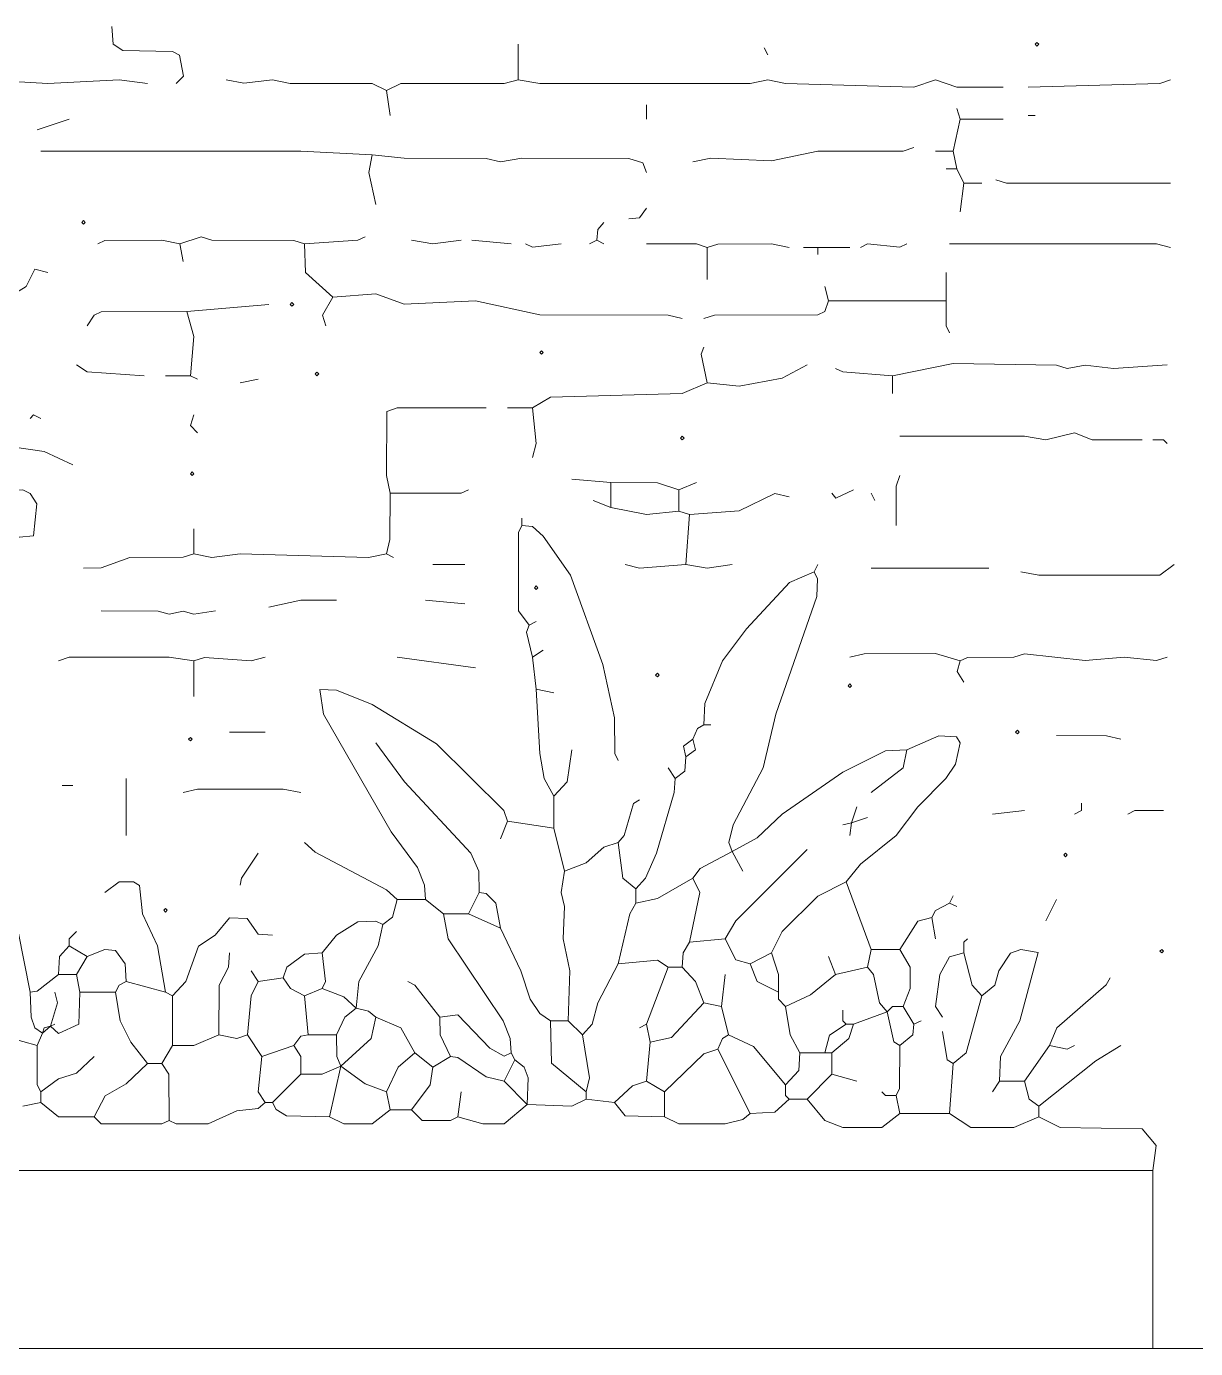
# Model space of a CAD drawing. Header units: millimetres. Extents: x 11 to 20000, y -4 to 8232.
# Drawn here: x 6655 to 7892, y -4 to 1395 of the extents above; entities that cross this region are included whole.
import ezdxf

# ---------------------------------------------------------------- set-up
doc = ezdxf.new("R2010")
doc.units = ezdxf.units.MM
for name, color, linetype, lineweight, true_color in [('ARCHITECTURE', 7, 'Continuous', 13, 0x000000), ('MASONRY_AND_ARCH', 7, 'Continuous', 13, 0x000000), ('PLANTING', 7, 'Continuous', 13, 0x000000)]:
    doc.layers.add(name, color=color, linetype=linetype, lineweight=lineweight, true_color=true_color)

msp = doc.modelspace()

# ---------------------------------------------------------------- linework, layer by layer
at = {"layer": 'ARCHITECTURE', "color": 7, "lineweight": 13, "true_color": 0x000000}
for points in [[(2861.99095, 184.76527), (7846.90894, 184.76527)], [(7846.90894, -3.7707), (7846.90894, 184.76527)], [(3404.97738, -3.7707), (4615.38462, -3.7707), (4638.00905, -3.7707), (4739.819, -3.7707), (4762.44344, -3.7707), (4822.77568, -3.7707), (4841.62896, -3.7707), (4943.43891, -3.7707), (4966.06335, -3.7707), (5282.80543, -3.7707), (5297.8888, -3.7707), (5312.97093, -3.7707), (5463.8009, -3.7707), (5478.88428, -3.7707), (5493.9664, -3.7707), (6225.48993, -3.7707), (6248.11437, -3.7707), (7846.90894, -3.7707)], [(7846.90894, -3.7707), (7865.76075, -3.7707), (7914.78224, -3.7707)]]:
    msp.add_lwpolyline(points, dxfattribs=at)
at = {"layer": 'MASONRY_AND_ARCH', "color": 7, "lineweight": 13, "true_color": 0x000000}
for points in [[(6813.72523, 1334.84163), (6821.56312, 1342.53111), (6817.34186, 1364.85317), (6809.95475, 1368.62364), (6757.16414, 1369.83462), (6747.04989, 1376.46776), (6745.85192, 1395.17251)], [(7175.71618, 1338.61143), (7175.71618, 1376.3207)], [(7435.89717, 1372.54808), (7439.66844, 1365.00848)], [(6783.55984, 1334.84163), (6753.39367, 1338.60656), (6677.97862, 1334.84163), (6610.10532, 1338.61143)], [(7036.1991, 1327.29921), (7021.1164, 1334.69321), (6934.38914, 1334.84785), (6915.53518, 1338.60656), (6885.3698, 1334.99627), (6866.51584, 1338.61143)], [(7036.1991, 1327.29921), (7051.28179, 1334.69321), (7160.63348, 1334.84785), (7175.71618, 1338.61143)], [(7688.5379, 1331.07093), (7639.5164, 1331.07093), (7616.89197, 1338.61143), (7594.26753, 1331.07093), (7458.52161, 1334.84785), (7439.66844, 1338.59898), (7420.81448, 1334.84785), (7198.34061, 1334.84785), (7175.71618, 1338.61143)], [(7865.76075, 1338.61143), (7854.44853, 1334.84785), (7714.93213, 1331.07093)], [(7036.1991, 1327.29921), (7039.96957, 1300.90498)], [(7311.46278, 1312.21719), (7311.46278, 1297.13518)], [(7643.28903, 1297.13518), (7639.5164, 1308.4474)], [(7635.74661, 1263.19853), (7643.28903, 1297.13518)], [(7643.28903, 1297.13518), (7688.5379, 1297.13518)], [(7722.47455, 1300.90498), (7714.93213, 1300.90498)], [(6670.43767, 1263.19762), (6945.70136, 1263.19762), (7021.1164, 1259.4259)], [(7024.88688, 1206.63744), (7017.49977, 1240.5741), (7021.1164, 1259.4259)], [(7311.46278, 1240.5741), (7307.53767, 1250.68767), (7292.60962, 1255.50837), (7179.48744, 1255.64989), (7156.86301, 1251.89253), (7141.77952, 1255.50837), (7055.05305, 1255.66233), (7021.1164, 1259.4259)], [(7594.26753, 1266.96833), (7582.95532, 1263.34559), (7492.45826, 1263.05011), (7443.43891, 1253.08348), (7379.33609, 1255.64989), (7360.48292, 1251.88631)], [(7616.89197, 1263.19853), (7635.74661, 1263.19853)], [(7635.74661, 1263.19853), (7639.5164, 1244.34389)], [(7628.20419, 1244.34389), (7639.5164, 1244.34389)], [(7647.05882, 1229.26188), (7639.5164, 1244.34389)], [(7865.76075, 1229.26188), (7692.30769, 1229.26674), (7680.99548, 1233.03167)], [(7643.28903, 1199.09502), (7647.05882, 1229.26188)], [(7647.05882, 1229.26188), (7665.91346, 1229.26188)], [(7292.60962, 1191.5526), (7303.91493, 1192.75747), (7311.46278, 1202.86482)], [(7266.21391, 1187.78281), (7259.87081, 1180.23552), (7258.67296, 1168.92817)], [(6817.49649, 1165.15837), (6798.64253, 1168.92817), (6738.31719, 1168.78111), (6730.76923, 1165.15837)], [(6949.47183, 1165.15837), (6938.15962, 1168.78111), (6851.43314, 1169.07658), (6840.12093, 1172.54548), (6817.49649, 1165.15837)], [(6821.26697, 1146.30373), (6817.49649, 1165.15837)], [(6949.47183, 1165.15837), (7006.0267, 1169.07658), (7013.57466, 1172.70079)], [(6949.47183, 1165.15837), (6950.67602, 1134.99152), (6979.63801, 1108.59729)], [(7062.594, 1168.92817), (7085.21844, 1165.31301), (7115.38462, 1168.92817)], [(7168.17523, 1165.15837), (7126.69683, 1168.92817)], [(7183.25792, 1165.15837), (7190.80588, 1161.68405), (7220.96505, 1165.15837)], [(7258.67296, 1168.92817), (7251.13122, 1165.15837)], [(7258.67296, 1168.92817), (7266.21391, 1165.15837)], [(7375.56561, 1161.38857), (7364.25339, 1165.01063), (7311.46278, 1165.15837)], [(7462.29287, 1161.38857), (7443.43891, 1165.15837), (7386.87783, 1164.86222), (7375.56561, 1161.38857)], [(7375.56561, 1127.45192), (7375.56561, 1161.38857)], [(7477.37557, 1161.38857), (7492.45826, 1161.38857)], [(7492.45826, 1161.38857), (7526.39491, 1161.38857)], [(7492.45826, 1161.38857), (7492.45826, 1153.84615)], [(7537.70713, 1161.38857), (7545.25577, 1165.01063), (7579.17862, 1161.54186), (7586.72794, 1165.15837)], [(7865.76075, 1161.38857), (7850.67873, 1165.15215), (7631.97681, 1165.15837)], [(7628.20419, 1134.99152), (7628.20419, 1104.82749)], [(7503.77048, 1104.82749), (7500, 1119.9095)], [(6972.09627, 1078.43043), (6968.48733, 1089.74265), (6979.63801, 1108.59729)], [(7349.1707, 1085.97285), (7334.08722, 1089.73778), (7198.34061, 1089.89106), (7130.46731, 1104.67217), (7055.05305, 1101.21018), (7024.88688, 1112.07161), (6979.63801, 1108.59729)], [(6825.03744, 1093.51527), (6911.76471, 1101.05486)], [(6828.80871, 1025.64197), (6832.43077, 1067.11821), (6825.03744, 1093.51527)], [(7503.77048, 1104.82749), (7499.84536, 1093.66855), (7492.45826, 1089.89796), (7383.10735, 1089.73778), (7371.79514, 1085.97285)], [(7503.77048, 1104.82749), (7628.20419, 1104.82749)], [(7631.97681, 1070.89084), (7628.3526, 1078.43801), (7628.20419, 1104.82749)], [(7371.79514, 1055.806), (7369.22183, 1048.25882), (7375.56561, 1018.09955)], [(7481.14604, 1036.95419), (7454.75113, 1022.92025), (7409.50226, 1014.47681), (7375.56561, 1018.09955)], [(7571.64378, 1025.64197), (7635.74661, 1038.6181), (7745.09898, 1036.80577), (7756.4112, 1033.33688), (7775.26301, 1036.94038), (7805.42986, 1033.18156), (7861.99095, 1036.95419)], [(6828.80871, 1025.64197), (6802.41301, 1025.64197)], [(6828.80871, 1025.64197), (6836.34966, 1021.86934)], [(6900.45249, 1021.86934), (6881.59853, 1018.09955)], [(7511.31222, 1033.18156), (7518.86018, 1029.5595), (7571.64378, 1025.64197)], [(7571.64378, 1006.78733), (7571.64378, 1025.64197)], [(7190.79966, 991.70532), (7209.65283, 1002.86222), (7349.1707, 1006.93507), (7375.56561, 1018.09955)], [(6836.34966, 965.30826), (6828.96957, 972.8569), (6832.57919, 984.1629)], [(7141.77952, 991.70532), (7047.50781, 991.55962), (7036.56776, 987.71312), (7036.34683, 920.05939), (7039.96957, 901.20758)], [(7190.79966, 991.70532), (7164.40396, 991.70532)], [(7190.79966, 991.70532), (7194.57014, 953.99604), (7190.79966, 938.91403)], [(7579.18552, 961.53846), (7711.16233, 961.53224), (7733.78676, 957.77489), (7763.95079, 965.01278), (7782.80543, 957.9164), (7835.59672, 957.76867)], [(7846.90894, 957.76867), (7858.22115, 957.76867), (7861.99095, 953.99604)], [(7273.75566, 912.5198), (7232.27726, 916.28959)], [(7345.39943, 904.97738), (7322.775, 912.37138), (7273.75566, 912.5198)], [(7273.75566, 912.5198), (7273.75566, 886.12274)], [(7345.39943, 904.97738), (7364.25339, 912.5198)], [(7575.41505, 867.27093), (7575.56278, 908.74717), (7579.18552, 920.05939)], [(7122.92636, 904.97738), (7115.37771, 901.35464), (7039.96957, 901.20758)], [(7345.39943, 904.97738), (7345.39943, 882.35294)], [(7462.29287, 897.43495), (7447.20939, 901.05226), (7409.50226, 882.50758), (7356.71165, 878.58314)], [(7530.16618, 904.97738), (7511.46686, 895.91256), (7507.54174, 901.20758)], [(7549.01934, 901.20758), (7552.79061, 893.66516)], [(7273.75566, 886.12274), (7254.9017, 893.66516)], [(7345.39943, 882.35294), (7311.46278, 878.87862), (7273.75566, 886.12274)]]:
    msp.add_lwpolyline(points, dxfattribs=at)
for points in [[(7722.47364, 1376.3198), (7724.35894, 1378.20509), (7726.24434, 1376.3198), (7724.35894, 1374.43439)], [(6934.38914, 1101.05577), (6936.27455, 1102.94118), (6938.15984, 1101.05577), (6936.27455, 1099.17048)], [(7198.34084, 1050.15079), (7200.22624, 1052.0362), (7202.11165, 1050.15079), (7200.22624, 1048.2655)], [(6960.78428, 1027.52636), (6962.66968, 1029.41176), (6964.55509, 1027.52636), (6962.66968, 1025.64106)], [(7347.28507, 959.65305), (7349.17048, 961.53846), (7351.05577, 959.65305), (7349.17048, 957.76776)], [(6828.80848, 921.9457), (6830.69378, 923.83111), (6832.57919, 921.9457), (6830.69378, 920.06029)]]:
    msp.add_lwpolyline(points, close=True, dxfattribs=at)
at = {"layer": 'PLANTING', "color": 7, "lineweight": 13, "true_color": 0x000000}
for points in [[(6700.60305, 1297.13518), (6666.6664, 1285.82296)], [(6677.97862, 1134.99152), (6664.09389, 1138.38846), (6655.20645, 1120.05792), (6617.64706, 1097.13665), (6583.71041, 1060.63428), (6561.08597, 1053.23416), (6546.00328, 1055.806)], [(6825.03744, 1093.51527), (6734.53971, 1093.35995), (6727.00498, 1089.58937), (6719.45701, 1078.43043)], [(6779.78857, 1025.64197), (6719.45701, 1029.5664), (6708.1448, 1036.95419)], [(6670.43767, 980.3931), (6662.89593, 984.1629), (6659.12545, 980.3931)], [(6704.37432, 931.37161), (6674.20814, 945.40554), (6640.27149, 950.22624)], [(6583.71041, 904.97738), (6602.56437, 901.21244), (6651.58371, 904.82274), (6659.11855, 901.05226), (6666.51176, 889.89536), (6662.67568, 856.3267), (6647.81324, 854.76007), (6632.4336, 844.94197), (6636.4948, 705.12726), (6632.87749, 690.04525), (6632.58201, 603.32489), (6628.95928, 595.77771)], [(7036.1991, 837.10407), (7039.82183, 852.18609), (7039.96957, 901.20758)], [(7345.39943, 882.35294), (7356.71165, 878.58314)], [(7179.48744, 874.81052), (7179.48744, 867.27093)], [(7352.94118, 825.79186), (7356.71165, 878.58314)], [(6832.57919, 863.4983), (6832.57919, 837.10407)], [(7179.48744, 867.27093), (7175.86391, 859.72161), (7175.87081, 776.77319), (7187.02839, 761.68835)], [(7179.48744, 867.27093), (7190.79966, 866.06606), (7202.10498, 855.95871), (7231.07941, 814.47964), (7265.16448, 720.2121), (7277.37839, 663.65102), (7277.67387, 625.94932), (7281.2974, 618.40215)], [(6832.57919, 837.10407), (6821.26697, 833.48133), (6764.70588, 833.18586), (6734.53971, 822.1698), (6715.68654, 822.02206)], [(6832.57919, 837.10407), (6851.43314, 833.33428), (6881.59853, 837.10407), (7017.34514, 833.33914), (7036.1991, 837.10407)], [(7043.74084, 833.33428), (7036.1991, 837.10407)], [(7085.21844, 825.79186), (7119.15509, 825.79186)], [(7288.83835, 825.79186), (7303.92183, 822.02206), (7352.94118, 825.79186)], [(7352.94118, 825.79186), (7375.56561, 822.02206), (7401.96052, 825.79186)], [(7488.68778, 818.24943), (7492.45826, 825.79186)], [(7869.53337, 825.79186), (7854.44853, 814.63428), (7726.24434, 814.48586), (7707.38971, 818.24943)], [(7371.79514, 656.1086), (7372.85147, 678.73303), (7391.84627, 723.9819), (7417.19174, 757.91855), (7462.44061, 806.78394), (7488.68778, 818.24943)], [(7401.96052, 522.2483), (7398.4862, 531.60656), (7403.01697, 550.52885), (7434.84084, 610.85973), (7448.26584, 667.42081), (7491.40192, 791.8552), (7492.31052, 810.70226), (7488.68778, 818.24943)], [(7549.01934, 822.02206), (7673.45305, 822.02206)], [(6983.40848, 788.08541), (6945.70136, 787.93699), (6911.76471, 780.54299)], [(7077.67749, 788.08541), (7119.15509, 784.31278)], [(6855.20362, 776.77319), (6832.57919, 773.29751), (6821.26697, 776.61787), (6806.18428, 773.29751), (6794.87206, 776.62477), (6734.53971, 776.77319)], [(7190.79966, 727.7517), (7184.45588, 754.14118), (7187.02839, 761.68835)], [(7194.57014, 765.46097), (7187.02839, 761.68835)], [(6832.57919, 723.9819), (6806.18428, 727.7517), (6700.60305, 727.74683), (6689.29084, 723.9819)], [(6832.57919, 723.9819), (6843.8914, 727.60464), (6892.91075, 723.9888), (6907.99423, 727.7517)], [(7130.46731, 716.43948), (7047.51131, 727.7517)], [(7202.11188, 735.29412), (7190.79966, 727.7517)], [(7190.79966, 727.7517), (7194.57014, 693.81505)], [(7643.28903, 723.9819), (7616.89197, 731.51742), (7541.47839, 731.3759), (7526.39491, 727.7517)], [(7643.28903, 723.9819), (7650.8362, 727.60464), (7699.85011, 727.90011), (7711.16233, 731.369), (7775.26301, 724.13654), (7816.74208, 727.7517), (7850.67873, 724.12964), (7861.99095, 727.7517)], [(6832.57919, 723.9819), (6832.57919, 686.27545)], [(7643.28903, 723.9819), (7639.82025, 712.66968), (7647.05882, 701.35747)], [(7164.40396, 554.29864), (7160.47885, 565.61086), (7088.98971, 636.2052), (7021.1164, 677.6836), (6983.40848, 692.76629), (6965.75939, 693.44706), (6969.52376, 667.42081), (7041.01912, 542.98643), (7069.07941, 505.27998), (7076.62726, 486.42534), (7077.67749, 471.34333)], [(7213.4241, 690.04525), (7194.57014, 693.81505)], [(7213.4241, 580.69287), (7203.16131, 599.54751), (7198.48835, 625.94174), (7194.57014, 693.81505)], [(6870.28631, 648.56618), (6907.99423, 648.56618)], [(7371.79514, 656.1086), (7365.30283, 652.18348), (7360.48292, 641.02658)], [(7371.79514, 656.1086), (7379.33609, 656.1086)], [(7522.62443, 490.19514), (7537.70713, 508.90204), (7575.26652, 539.22149), (7598.18722, 569.38066), (7628.05713, 599.54751), (7638.31923, 614.62952), (7643.1267, 637.2491), (7639.36312, 643.59152), (7620.66459, 644.64864), (7586.72794, 629.71437)], [(7812.97229, 641.02658), (7797.88744, 644.64864), (7745.09898, 644.79638)], [(7134.23857, 478.88292), (7134.09005, 501.50735), (7125.6405, 520.36199), (7055.20079, 595.77771), (7024.88688, 637.25396)], [(7213.4241, 580.69287), (7227.3026, 595.77771), (7232.27726, 629.71437)], [(7352.94118, 622.17195), (7350.38167, 633.47794), (7360.48292, 641.02658)], [(7352.94118, 622.17195), (7363.04231, 629.71923), (7360.48292, 641.02658)], [(7401.96052, 522.2483), (7428.35622, 536.50113), (7454.75113, 561.69265), (7518.85396, 606.03971), (7564.10283, 628.65724), (7586.72794, 629.71437)], [(7586.72794, 629.71437), (7582.80204, 610.85973), (7549.01934, 584.4655)], [(7341.62896, 599.54751), (7351.73699, 607.0948), (7352.94118, 622.17195)], [(7341.62896, 599.54751), (7334.08722, 610.85973)], [(6704.37432, 592.00509), (6693.0621, 592.00509)], [(6760.93541, 599.54751), (6760.93541, 539.21663)], [(6821.26697, 584.4655), (6836.34966, 588.23529), (6926.8474, 588.22907), (6945.70136, 584.4655)], [(7341.62896, 599.54751), (7340.57262, 584.4655), (7321.71867, 520.36199), (7310.26493, 493.96776), (7300.15057, 482.65554)], [(7213.4241, 580.69287), (7213.4241, 546.75622)], [(7303.92183, 576.92308), (7297.57726, 572.99796), (7287.6474, 539.22149), (7281.2974, 531.67421)], [(7528.28054, 552.41233), (7533.93665, 569.38066)], [(7711.16233, 565.61086), (7677.22568, 561.84106)], [(7771.49321, 573.15328), (7771.49321, 565.61086), (7763.95079, 561.84106)], [(7820.51188, 561.84106), (7828.0612, 565.46312), (7858.22115, 565.61086)], [(7164.40396, 554.29864), (7156.86301, 535.444)], [(7164.40396, 554.29864), (7213.4241, 546.75622)], [(7224.73631, 501.50735), (7213.4241, 546.75622)], [(7518.85396, 550.52885), (7528.28054, 552.41233)], [(7526.39491, 539.21663), (7528.28054, 552.41233)], [(7545.24887, 558.06844), (7528.28054, 552.41233)], [(6949.47183, 531.67421), (6960.78405, 521.41833), (7036.1991, 481.4569), (7047.51131, 471.34333)], [(7224.73631, 501.50735), (7247.36075, 510.10611), (7266.21391, 526.70577), (7281.2974, 531.67421)], [(7281.2974, 531.67421), (7286.27206, 493.96776), (7300.15057, 482.65554)], [(6881.59853, 486.42534), (6882.79649, 493.97262), (6900.45249, 520.36199)], [(7360.48292, 493.96776), (7368.1724, 504.22975), (7401.96052, 522.2483)], [(7394.41957, 429.86425), (7405.87952, 448.71889), (7481.14604, 524.13179)], [(7401.96052, 522.2483), (7413.27274, 501.50735)], [(6621.41753, 516.59219), (6646.76369, 437.40667), (6659.12545, 373.30317)], [(6802.41301, 373.30317), (6793.82251, 422.32183), (6778.11708, 456.25848), (6774.81391, 486.2707), (6768.47014, 490.04186), (6753.39367, 490.04186), (6738.31097, 478.88292)], [(7224.73631, 501.50735), (7220.97817, 478.88292), (7224.58857, 463.8009), (7223.06471, 429.86425), (7230.17839, 395.9276), (7228.50679, 343.13631)], [(7360.48292, 493.96776), (7322.775, 472.39208), (7300.15057, 467.5707)], [(7360.48292, 493.96776), (7367.86923, 478.88292), (7356.71165, 426.09446)], [(7522.62443, 490.19514), (7492.45826, 474.96471), (7454.89887, 437.40667), (7443.43891, 414.78224)], [(7522.62443, 490.19514), (7549.01934, 418.55204)], [(7134.23857, 478.88292), (7122.92636, 456.25848)], [(7134.23857, 478.88292), (7141.78643, 477.67952), (7151.88767, 467.5707), (7156.86301, 441.17647)], [(7300.15057, 467.5707), (7300.15057, 482.65554)], [(7047.51131, 471.34333), (7042.68439, 452.6371), (7032.42862, 444.94627)], [(7077.67749, 471.34333), (7047.51131, 471.34333)], [(7096.53066, 456.25848), (7077.67749, 471.34333)], [(7300.15057, 467.5707), (7293.65905, 456.25848), (7281.2974, 403.47002)], [(7631.97681, 467.5707), (7617.04729, 459.8888), (7613.12217, 452.48869)], [(7631.97681, 467.5707), (7635.74661, 475.11312)], [(7631.97681, 467.5707), (7639.5164, 463.8009)], [(7745.09898, 471.34333), (7733.78676, 448.71889)], [(6809.95475, 369.53337), (6823.98111, 384.61538), (6837.40611, 422.17477), (6855.05588, 433.78247), (6870.28631, 452.1207), (6888.98563, 451.28382), (6900.45939, 434.83891), (6915.53518, 433.63405)], [(6968.32579, 414.78224), (6983.40848, 433.48699), (7006.03292, 447.66176), (7024.87998, 448.57048), (7032.42862, 444.94627)], [(7096.53066, 456.25848), (7122.92636, 456.25848)], [(7168.17523, 309.19966), (7167.125, 324.2845), (7159.72557, 343.13631), (7101.49977, 429.86425), (7096.53066, 456.25848)], [(7156.86301, 441.17647), (7122.92636, 456.25848)], [(7579.18552, 418.55204), (7598.18722, 448.56357), (7613.12217, 452.48869)], [(7616.89197, 429.86425), (7613.12217, 452.48869)], [(6708.1448, 437.40667), (6700.60305, 429.86425), (6700.60305, 422.32183)], [(7004.14808, 356.33484), (7007.08314, 384.61538), (7027.4595, 422.32183), (7032.42862, 444.94627)], [(7209.65283, 343.13631), (7198.48914, 350.68563), (7188.07862, 365.76075), (7178.431, 395.9276), (7156.86301, 441.17647)], [(6689.29084, 392.15781), (6690.49502, 411.00962), (6700.60305, 422.32183)], [(6719.45701, 411.00962), (6700.60305, 422.32183)], [(7356.71165, 426.09446), (7350.22704, 414.78224), (7349.1707, 399.6974)], [(7356.71165, 426.09446), (7394.41957, 429.86425)], [(7420.81448, 403.47002), (7405.73801, 407.39446), (7394.41957, 429.86425)], [(7650.82862, 429.86425), (7647.05882, 426.09446), (7647.05882, 414.78224)], [(6719.45701, 411.00962), (6708.1448, 392.15781)], [(6719.45701, 411.00962), (6738.31097, 418.3974), (6749.61629, 417.34717), (6759.87896, 403.47002), (6760.93541, 384.61538)], [(6870.28631, 414.78224), (6869.22998, 399.6974), (6859.12873, 380.84559), (6858.9741, 328.0543)], [(6926.8474, 388.38518), (6930.7733, 399.69253), (6949.47183, 413.5836), (6968.32579, 414.78224)], [(6968.32579, 377.07296), (6971.80011, 384.62229), (6968.32579, 414.78224)], [(7281.2974, 403.47002), (7322.775, 407.08518), (7334.08722, 399.6974)], [(7420.81448, 403.47002), (7443.43891, 414.78224)], [(7443.43891, 414.78224), (7450.83292, 392.15781), (7450.98066, 373.30317)], [(7511.31222, 392.15781), (7503.77048, 411.00962)], [(7549.01934, 418.55204), (7545.24887, 399.6974)], [(7579.18552, 418.55204), (7549.01934, 418.55204)], [(7579.18552, 418.55204), (7590.3431, 399.6974), (7590.34932, 377.07296), (7582.95532, 358.22115)], [(7647.05882, 414.78224), (7631.98167, 410.85633), (7621.71335, 392.15781), (7617.19581, 358.22115), (7624.43439, 346.90894)], [(7665.91346, 369.53337), (7655.79842, 380.84559), (7647.05882, 414.78224)], [(7684.76527, 279.03563), (7685.8224, 305.42986), (7706.19943, 343.13631), (7725.72794, 415.46233), (7707.38971, 418.54514), (7696.2259, 414.62692), (7683.87115, 395.9276), (7679.79061, 380.85045), (7665.91346, 369.53337)], [(6689.29084, 392.15781), (6666.6733, 374.50803), (6659.12545, 373.30317)], [(6689.29084, 392.15781), (6708.1448, 392.15781)], [(6711.91527, 373.30317), (6708.1448, 392.15781)], [(6892.91075, 395.9276), (6900.45249, 384.61538)], [(7281.2974, 403.47002), (7259.87081, 361.99095), (7253.70385, 339.36652), (7243.58948, 328.0543)], [(7311.46278, 339.36652), (7334.08722, 399.6974)], [(7334.08722, 399.6974), (7349.1707, 399.6974)], [(7371.79514, 361.99095), (7363.05543, 384.61538), (7349.1707, 399.6974)], [(7390.6483, 358.22115), (7394.41957, 392.15781)], [(7420.81448, 403.47002), (7428.51086, 384.76312), (7450.98066, 373.30317)], [(7511.31222, 392.15781), (7484.91731, 370.58903), (7458.52161, 358.22115)], [(7511.31222, 392.15781), (7545.24887, 399.6974)], [(7565.98767, 352.56505), (7557.82602, 361.9233), (7551.59265, 392.15023), (7545.24887, 399.6974)], [(6749.62319, 373.30317), (6753.39367, 380.84559), (6760.93541, 384.61538)], [(6802.41301, 373.30317), (6760.93541, 384.61538)], [(6889.14027, 328.0543), (6893.06538, 369.53337), (6900.45249, 384.61538)], [(6926.8474, 388.38518), (6900.45249, 384.61538)], [(6926.8474, 388.38518), (6934.53756, 377.22828), (6949.47183, 369.53337)], [(7058.82353, 384.61538), (7066.22364, 380.69027), (7092.76018, 346.90894)], [(7801.66007, 388.38518), (7797.73416, 380.98643), (7745.25226, 335.59672), (7737.55656, 316.74208)], [(6672.32251, 329.94061), (6664.16086, 335.67681), (6660.17489, 346.90894), (6659.12545, 373.30317)], [(6680.80667, 337.4802), (6689.26052, 329.47455), (6710.7112, 339.51493), (6711.91527, 373.30317)], [(6680.80667, 337.4802), (6688.09299, 361.99095), (6685.52036, 373.30317)], [(6711.91527, 373.30317), (6749.62319, 373.30317)], [(6783.55984, 297.88744), (6765.76222, 320.51188), (6754.45, 343.13631), (6749.62319, 373.30317)], [(6802.41301, 373.30317), (6809.95475, 369.53337)], [(6809.95475, 369.53337), (6809.95475, 316.74208)], [(6968.32579, 377.07296), (6949.47183, 369.53337)], [(6953.2431, 328.0543), (6949.47183, 369.53337)], [(6968.32579, 377.07296), (6990.95373, 368.47217), (7004.14808, 356.33484)], [(7458.52161, 358.22115), (7450.98066, 365.76075), (7450.98066, 373.30317)], [(7635.74661, 297.88744), (7649.63145, 309.19966), (7665.91346, 369.53337)], [(6983.40848, 328.0543), (6992.00939, 346.90475), (7004.14808, 356.33484)], [(7004.14808, 356.33484), (7017.33552, 353.25543), (7024.88688, 346.90894)], [(7371.79514, 361.99095), (7337.85158, 325.34016), (7315.23405, 320.51188)], [(7390.6483, 358.22115), (7371.79514, 361.99095)], [(7390.6483, 358.22115), (7398.19005, 328.0543)], [(7458.52161, 358.22115), (7463.34921, 328.0543), (7473.60509, 309.19966)], [(7522.62443, 339.36652), (7518.85396, 343.13631), (7518.85396, 354.44853)], [(7565.98767, 352.56505), (7530.16618, 339.36652)], [(7565.98767, 352.56505), (7571.64378, 358.22115), (7582.95532, 358.22115)], [(7579.18552, 316.74208), (7572.83484, 320.66719), (7565.98767, 352.56505)], [(7582.95532, 358.22115), (7594.26753, 339.36652)], [(6602.56437, 343.13631), (6636.50102, 325.33326), (6666.6664, 316.74208)], [(6672.32251, 329.94061), (6674.20814, 335.59672), (6680.80667, 337.4802)], [(6672.32251, 329.94061), (6680.80667, 337.4802)], [(6680.80667, 337.4802), (6685.52036, 339.36652)], [(6987.93371, 294.87161), (7019.91844, 324.2845), (7024.88688, 346.90894)], [(7066.36527, 309.19966), (7051.27557, 335.4483), (7024.88688, 346.90894)], [(7168.17523, 309.19966), (7160.62658, 305.73224), (7145.55079, 314.02104), (7111.61414, 349.47387), (7092.76018, 346.90894)], [(7092.76018, 346.90894), (7092.91482, 328.0543), (7104.0724, 305.42986)], [(7209.65283, 343.13631), (7228.50679, 343.13631)], [(7209.65283, 343.13631), (7210.85701, 298.03586), (7247.36075, 267.72342)], [(7228.50679, 343.13631), (7243.58948, 328.0543)], [(7311.46278, 339.36652), (7303.92183, 335.59672)], [(7311.46278, 339.36652), (7315.23405, 320.51188)], [(7522.62443, 339.36652), (7504.82692, 327.89966), (7500, 309.19966)], [(7507.54174, 309.19966), (7525.33857, 324.2845), (7530.16618, 339.36652)], [(7522.62443, 339.36652), (7530.16618, 339.36652)], [(7579.18552, 316.74208), (7593.06414, 328.0543), (7594.26753, 339.36652)], [(7601.80995, 343.13631), (7594.26753, 339.36652)], [(6672.32251, 329.94061), (6666.6664, 316.74208)], [(6858.9741, 328.0543), (6832.57919, 316.8905), (6809.95475, 316.74208)], [(6889.14027, 328.0543), (6877.82805, 324.29072), (6858.9741, 328.0543)], [(6904.22296, 305.42986), (6889.14027, 328.0543)], [(6938.15962, 316.74208), (6945.70136, 326.84943), (6953.2431, 328.0543)], [(6983.40848, 328.0543), (6953.2431, 328.0543)], [(6987.93371, 294.87161), (6983.58597, 305.31731), (6983.40848, 328.0543)], [(7243.58948, 328.0543), (7250.98281, 282.80543), (7247.36075, 267.72342)], [(7386.87783, 312.97229), (7391.69785, 324.12919), (7398.19005, 328.0543)], [(7398.19005, 328.0543), (7424.43722, 315.69265), (7458.52161, 275.26301)], [(7635.74661, 297.88744), (7629.40283, 301.81335), (7624.43439, 331.8241)], [(6666.6664, 316.74208), (6666.81414, 275.27059), (6670.43767, 267.72342)], [(6798.64253, 297.88744), (6809.95475, 316.74208)], [(6938.15962, 316.74208), (6904.22296, 305.42986)], [(6938.15962, 316.74208), (6945.54672, 305.42986), (6945.70136, 286.57523)], [(7066.36527, 309.19966), (7048.56765, 294.11765), (7036.1991, 267.72342)], [(7085.21844, 294.11765), (7066.36527, 309.19966)], [(7168.17523, 309.19966), (7171.9457, 301.66007)], [(7311.46278, 279.03563), (7315.23405, 320.51188)], [(7386.87783, 312.97229), (7371.94287, 308.144), (7330.31674, 267.72342)], [(7386.87783, 312.97229), (7420.81448, 245.09898)], [(7458.52161, 275.26301), (7472.4009, 290.34785), (7473.60509, 309.19966)], [(7500, 309.19966), (7473.60509, 309.19966)], [(7507.54174, 309.19966), (7500, 309.19966)], [(7507.54174, 286.57523), (7507.54174, 309.19966)], [(7575.41505, 263.95079), (7579.03778, 271.50011), (7579.18552, 316.74208)], [(7711.16233, 279.03563), (7737.55656, 316.74208)], [(7812.97229, 316.74208), (7786.57523, 300.60916), (7726.24434, 252.63857)], [(7763.95079, 316.74208), (7756.40362, 313.12557), (7737.55656, 316.74208)], [(6726.99876, 305.42986), (6708.1448, 287.77387), (6689.29084, 281.60747), (6670.43767, 267.72342)], [(6783.55984, 297.88744), (6760.93541, 276.32014), (6738.45871, 263.80373), (6726.99876, 241.32636)], [(6783.55984, 297.88744), (6798.64253, 297.88744)], [(6798.64253, 297.88744), (6806.02964, 286.57523), (6806.18428, 237.55656)], [(6907.99423, 256.4112), (6900.60713, 267.72342), (6904.22296, 305.42986)], [(6987.93371, 294.87161), (6968.32579, 286.72364), (6945.70136, 286.57523)], [(6987.93371, 294.87161), (6975.86753, 241.32636)], [(6987.93371, 294.87161), (7013.57466, 276.45407), (7036.1991, 267.72342)], [(7085.21844, 294.11765), (7082.34276, 275.26301), (7062.594, 248.86878)], [(7085.21844, 294.11765), (7104.0724, 305.42986)], [(7160.63348, 279.03563), (7141.77952, 283.85486), (7111.62036, 304.225), (7104.0724, 305.42986)], [(7160.63348, 279.03563), (7171.9457, 301.66007)], [(7185.14355, 254.52489), (7185.97896, 282.80543), (7182.05995, 294.11075), (7171.9457, 301.66007)], [(7631.97681, 245.09898), (7635.74661, 297.88744)], [(6945.70136, 286.57523), (6915.53518, 256.4112)], [(7507.54174, 286.57523), (7481.14604, 260.181)], [(7507.54174, 286.57523), (7533.93665, 279.03563)], [(6670.43767, 256.4112), (6670.43767, 267.72342)], [(7039.96957, 248.86878), (7036.1991, 267.72342)], [(7111.61414, 241.32636), (7115.38462, 267.72342)], [(7185.14355, 254.52489), (7160.63348, 279.03563)], [(7247.36075, 260.181), (7247.36075, 267.72342)], [(7311.46278, 279.03563), (7296.38009, 274.05962), (7277.52613, 256.4112)], [(7311.46278, 279.03563), (7330.31674, 267.72342)], [(7330.31674, 241.32636), (7330.31674, 267.72342)], [(7462.29287, 260.181), (7458.52161, 263.95079), (7458.52161, 275.26301)], [(7560.33156, 267.72342), (7564.10283, 263.95079), (7575.41505, 263.95079)], [(7684.76527, 279.03563), (7677.22568, 267.72342)], [(7711.16233, 279.03563), (7684.76527, 279.03563)], [(7711.16233, 279.03563), (7715.98846, 260.1879), (7726.24434, 252.63857)], [(6651.58371, 252.63857), (6670.43767, 256.4112)], [(6670.43767, 256.4112), (6689.29084, 241.48167), (6726.99876, 241.32636)], [(6907.99423, 256.4112), (6900.44559, 250.06674), (6877.82805, 247.81244), (6847.66188, 233.9345), (6813.73213, 233.93382), (6806.18428, 237.55656)], [(6907.99423, 256.4112), (6915.53518, 256.4112)], [(6915.53518, 256.4112), (6919.46109, 249.00962), (6930.61867, 242.38348), (6975.86753, 241.32636)], [(7185.14355, 254.52489), (7160.63348, 233.94005), (7138.00905, 233.93382), (7111.61414, 241.32636)], [(7185.14355, 254.52489), (7232.27726, 252.79389), (7247.36075, 260.181)], [(7247.36075, 260.181), (7277.52613, 256.4112)], [(7330.31674, 241.32636), (7288.83835, 242.53122), (7277.52613, 256.4112)], [(7462.29287, 260.181), (7447.20939, 246.30238), (7420.81448, 245.09898)], [(7462.29287, 260.181), (7481.14604, 260.181)], [(7481.14604, 260.181), (7500, 237.7112), (7518.85396, 230.16256), (7560.33156, 230.16946), (7579.18552, 245.09898)], [(7575.41505, 263.95079), (7579.18552, 245.09898)], [(7726.24434, 252.63857), (7726.24434, 241.32636)], [(6726.99876, 241.32636), (6734.54661, 233.94005), (6798.63563, 233.93382), (6806.18428, 237.55656)], [(7039.96957, 248.86878), (7021.1164, 233.94005), (6990.95023, 233.9345), (6975.86753, 241.32636)], [(7039.96957, 248.86878), (7062.594, 248.86878)], [(7111.61414, 241.32636), (7104.0655, 237.7043), (7073.90622, 237.7112), (7062.594, 248.86878)], [(7330.31674, 241.32636), (7345.39943, 233.9345), (7394.41957, 233.93382), (7413.26652, 238.75373), (7420.81448, 245.09898)], [(7631.97681, 245.09898), (7579.18552, 245.09898)], [(7631.97681, 245.09898), (7654.60124, 230.16256), (7699.85011, 230.16256), (7726.24434, 241.32636)], [(7726.24434, 241.32636), (7748.86878, 230.16256), (7835.59672, 228.81075), (7850.5241, 211.16233), (7846.90894, 184.76527)]]:
    msp.add_lwpolyline(points, dxfattribs=at)
for points in [[(6713.8009, 1187.78281), (6715.68631, 1189.66821), (6717.57161, 1187.78281), (6715.68631, 1185.8974)], [(7192.68473, 801.28201), (7194.57014, 803.16742), (7196.45554, 801.28201), (7194.57014, 799.39672)], [(7320.88993, 708.89898), (7322.77523, 710.78428), (7324.66063, 708.89898), (7322.77523, 707.01357)], [(7524.50984, 697.58676), (7526.39514, 699.47206), (7528.28054, 697.58676), (7526.39514, 695.70136)], [(7701.7345, 648.56708), (7703.61991, 650.45249), (7705.50532, 648.56708), (7703.61991, 646.68179)], [(6826.92308, 641.02568), (6828.80848, 642.91097), (6830.69378, 641.02568), (6828.80848, 639.14027)], [(7752.63948, 518.47658), (7754.52489, 520.36199), (7756.41029, 518.47658), (7754.52489, 516.59129)], [(6800.52794, 460.0302), (6802.41324, 461.9155), (6804.29864, 460.0302), (6802.41324, 458.1448)], [(7854.44943, 416.66663), (7856.33484, 418.55204), (7858.22025, 416.66663), (7856.33484, 414.78133)]]:
    msp.add_lwpolyline(points, close=True, dxfattribs=at)

doc.saveas('drawing.dxf')
